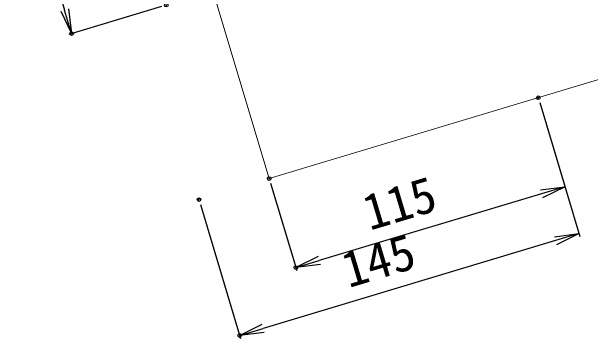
# Model space of a CAD drawing. Units: millimetres, scale not verified. Extents: x -2025 to 2025, y -1410 to 1410.
# Drawn here: x 1153.4 to 1390.3, y 723.8 to 857.8 of the extents above; entities that cross this region are included whole.
import ezdxf
from ezdxf.enums import TextEntityAlignment as Align

# ---------------------------------------------------------------- set-up
doc = ezdxf.new("R2010")
doc.units = ezdxf.units.MM
doc.header["$LTSCALE"] = 3
doc.header["$PDMODE"] = 32
doc.header["$PDSIZE"] = 1.5
for name, color, linetype in [('0-0_0', 7, 'Continuous'), ('0-1_DEFPOINTS', 7, 'Continuous'), ('0-4_寸法', 7, 'Continuous'), ('1-4_寸法___1', 7, 'Continuous')]:
    doc.layers.add(name, color=color, linetype=linetype)
doc.layers.add('0-2_躯体', color=2, linetype='Continuous', lineweight=18)
doc.styles.add('ＭＳ ゴシック', font='')
doc.styles.get('ＭＳ ゴシック').set_extended_font_data('MS Gothic')

# ---------------------------------------------------------------- blocks, each defined once
blk = doc.blocks.new('_OPEN')
at = {"layer": '0-0_0'}
blk.add_line((-1, 0.1667), (0, 0), dxfattribs=at)
blk.add_lwpolyline([(-1, -0.1667), (0, 0), (-1, 0)], dxfattribs=at)
blk = doc.blocks.new('U49')
at = {"layer": '0-4_寸法', "style": 'ＭＳ ゴシック'}
blk.add_text('115', height=14.66, rotation=16.699, dxfattribs=at).set_placement((3326.213, 2174.035), align=Align.BOTTOM_LEFT)
blk = doc.blocks.new('D10')
at = {"layer": '0-1_DEFPOINTS'}
for p in [(3394.01, 2232.611), (3283.86, 2199.566), (3294.77, 2163.201)]:
    blk.add_point(p, dxfattribs=at)
at = {"layer": '0-4_寸法'}
for p, q in [((3394.585, 2230.695), (3405.279, 2195.049)), ((3284.435, 2197.65), (3295.129, 2162.004)), ((3395.341, 2193.373), (3304.348, 2166.075))]:
    blk.add_line(p, q, dxfattribs=at)
at = {"layer": '0-0_0'}
blk.add_blockref('U49', (0, 0), dxfattribs=at)
at = {"layer": '0-4_寸法', "xscale": 10, "yscale": 10}
for p, rotation in [((3404.92, 2196.246), 16.69924), ((3294.77, 2163.201), 196.69924)]:
    blk.add_blockref('_OPEN', p, dxfattribs=dict(at, rotation=rotation))
blk = doc.blocks.new('U48')
at = {"layer": '0-4_寸法', "style": 'ＭＳ ゴシック'}
blk.add_text('145', height=14.66, rotation=16.699, dxfattribs=at).set_placement((3317.592, 2150.568), align=Align.BOTTOM_LEFT)
blk = doc.blocks.new('D11')
at = {"layer": '0-1_DEFPOINTS'}
for p in [(3394.01, 2232.611), (3255.126, 2190.945), (3271.782, 2135.425)]:
    blk.add_point(p, dxfattribs=at)
at = {"layer": '0-4_寸法'}
for p, q in [((3394.585, 2230.695), (3411.026, 2175.893)), ((3255.7, 2189.03), (3272.141, 2134.227)), ((3401.088, 2174.216), (3281.36, 2138.298))]:
    blk.add_line(p, q, dxfattribs=at)
at = {"layer": '0-0_0'}
blk.add_blockref('U48', (0, 0), dxfattribs=at)
at = {"layer": '0-4_寸法', "xscale": 10, "yscale": 10}
for p, rotation in [((3410.667, 2177.09), 16.69924), ((3271.782, 2135.425), 196.69924)]:
    blk.add_blockref('_OPEN', p, dxfattribs=dict(at, rotation=rotation))
blk = doc.blocks.new('U47')
at = {"layer": '0-4_寸法', "style": 'ＭＳ ゴシック'}
blk.add_text('80', height=14.66, rotation=286.699, dxfattribs=at).set_placement((3188.352, 2312.313), align=Align.BOTTOM_LEFT)
blk = doc.blocks.new('D12')
at = {"layer": '0-1_DEFPOINTS'}
for p in [(3209.15, 2344.198), (3241.716, 2270.445), (3202.997, 2258.829)]:
    blk.add_point(p, dxfattribs=at)
at = {"layer": '0-4_寸法'}
for p, q in [((3207.234, 2343.623), (3178.812, 2335.096)), ((3182.883, 2325.877), (3200.124, 2268.408)), ((3239.8, 2269.87), (3201.8, 2258.47))]:
    blk.add_line(p, q, dxfattribs=at)
at = {"layer": '0-0_0'}
blk.add_blockref('U47', (0, 0), dxfattribs=at)
at = {"layer": '0-4_寸法', "xscale": 10, "yscale": 10}
for p, rotation in [((3180.009, 2335.455), 106.69924), ((3202.997, 2258.829), 286.69924)]:
    blk.add_blockref('_OPEN', p, dxfattribs=dict(at, rotation=rotation))

msp = doc.modelspace()

# ---------------------------------------------------------------- linework, layer by layer
at = {"layer": '0-2_躯体'}
msp.add_line((1258.86, 789.566), (1546.208, 875.77), dxfattribs=at)
msp.add_lwpolyline([(1508.853, 1000.288), (1221.505, 914.083), (1258.86, 789.566)], dxfattribs=at)

# ---------------------------------------------------------------- block references
at = {"layer": '1-4_寸法___1'}
for name in ['D12', 'D11', 'D10']:
    msp.add_blockref(name, (-2025, -1410), dxfattribs=at)

doc.saveas('drawing.dxf')
